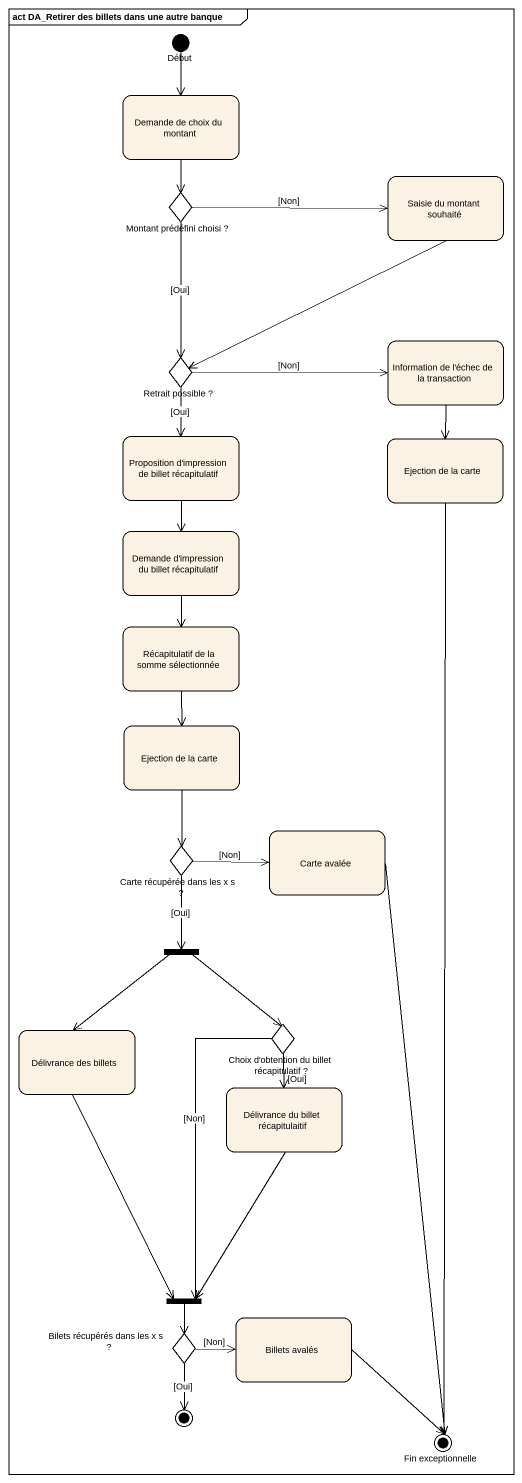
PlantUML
@startuml
mainframe act DA_Retirer des billets dans une autre banque
hide empty description
state Début <<start>>
state "Demande de choix du montant" as Demande_de_choix_du_montant
state "Montant prédéfini choisi ?" as Montant_prédéfini_choisi <<choice>>
state "Saisie du montant souhaité" as Saisie_du_montant_souhaité
state "Retrait possible ?" as Retrait_possible <<choice>>
state "Information de l'échec de la transaction" as Information_de_l_échec_de
state "Proposition d'impression de billet récapitulatif" as Proposition_d_impression_de
state "Ejection de la carte" as Ejection_de_la_carte
state "Demande d'impression du billet récapitulatif" as Demande_d_impression_du
state "Récapitulatif de la somme sélectionnée" as Récapitulatif_de_la_somme
state "Ejection de la carte" as Ejection_de_la_carte_2
state "Carte récupérée dans les x s ?" as Carte_récupérée_dans_les_x_s <<choice>>
state "Carte avalée" as Carte_avalée
state fork1 <<fork>>
state "Délivrance des billets" as Délivrance_des_billets
state "Choix d'obtention du billet récapitulatif ?" as Choix_d_obtention_du_billet <<choice>>
state "Délivrance du billet récapitulaitif" as Délivrance_du_billet
state fork2 <<join>>
state "Billets avalés" as Billets_avalés
state "Bilets récupérés dans les x s ?" as Bilets_récupérés_dans_les_x <<choice>>
state final1 <<end>>
state "Fin exceptionnelle" as Fin_exceptionnelle <<end>>
Début --> Demande_de_choix_du_montant
Demande_de_choix_du_montant --> Montant_prédéfini_choisi
Montant_prédéfini_choisi -right-> Saisie_du_montant_souhaité : [Non]
Montant_prédéfini_choisi --> Retrait_possible : [Oui]
Saisie_du_montant_souhaité --> Retrait_possible
Retrait_possible -right-> Information_de_l_échec_de : [Non]
Retrait_possible --> Proposition_d_impression_de : [Oui]
Information_de_l_échec_de --> Ejection_de_la_carte
Proposition_d_impression_de --> Demande_d_impression_du
Ejection_de_la_carte --> Fin_exceptionnelle
Demande_d_impression_du --> Récapitulatif_de_la_somme
Récapitulatif_de_la_somme --> Ejection_de_la_carte_2
Ejection_de_la_carte_2 --> Carte_récupérée_dans_les_x_s
Carte_récupérée_dans_les_x_s -right-> Carte_avalée : [Non]
Carte_récupérée_dans_les_x_s --> fork1 : [Oui]
Carte_avalée --> Fin_exceptionnelle
fork1 --> Délivrance_des_billets
fork1 --> Choix_d_obtention_du_billet
Délivrance_des_billets --> fork2
Choix_d_obtention_du_billet --> Délivrance_du_billet : [Oui]
Choix_d_obtention_du_billet --> fork2 : [Non]
Délivrance_du_billet --> fork2
fork2 --> Bilets_récupérés_dans_les_x
Billets_avalés --> Fin_exceptionnelle
Bilets_récupérés_dans_les_x -right-> Billets_avalés : [Non]
Bilets_récupérés_dans_les_x --> final1 : [Oui]
@enduml
